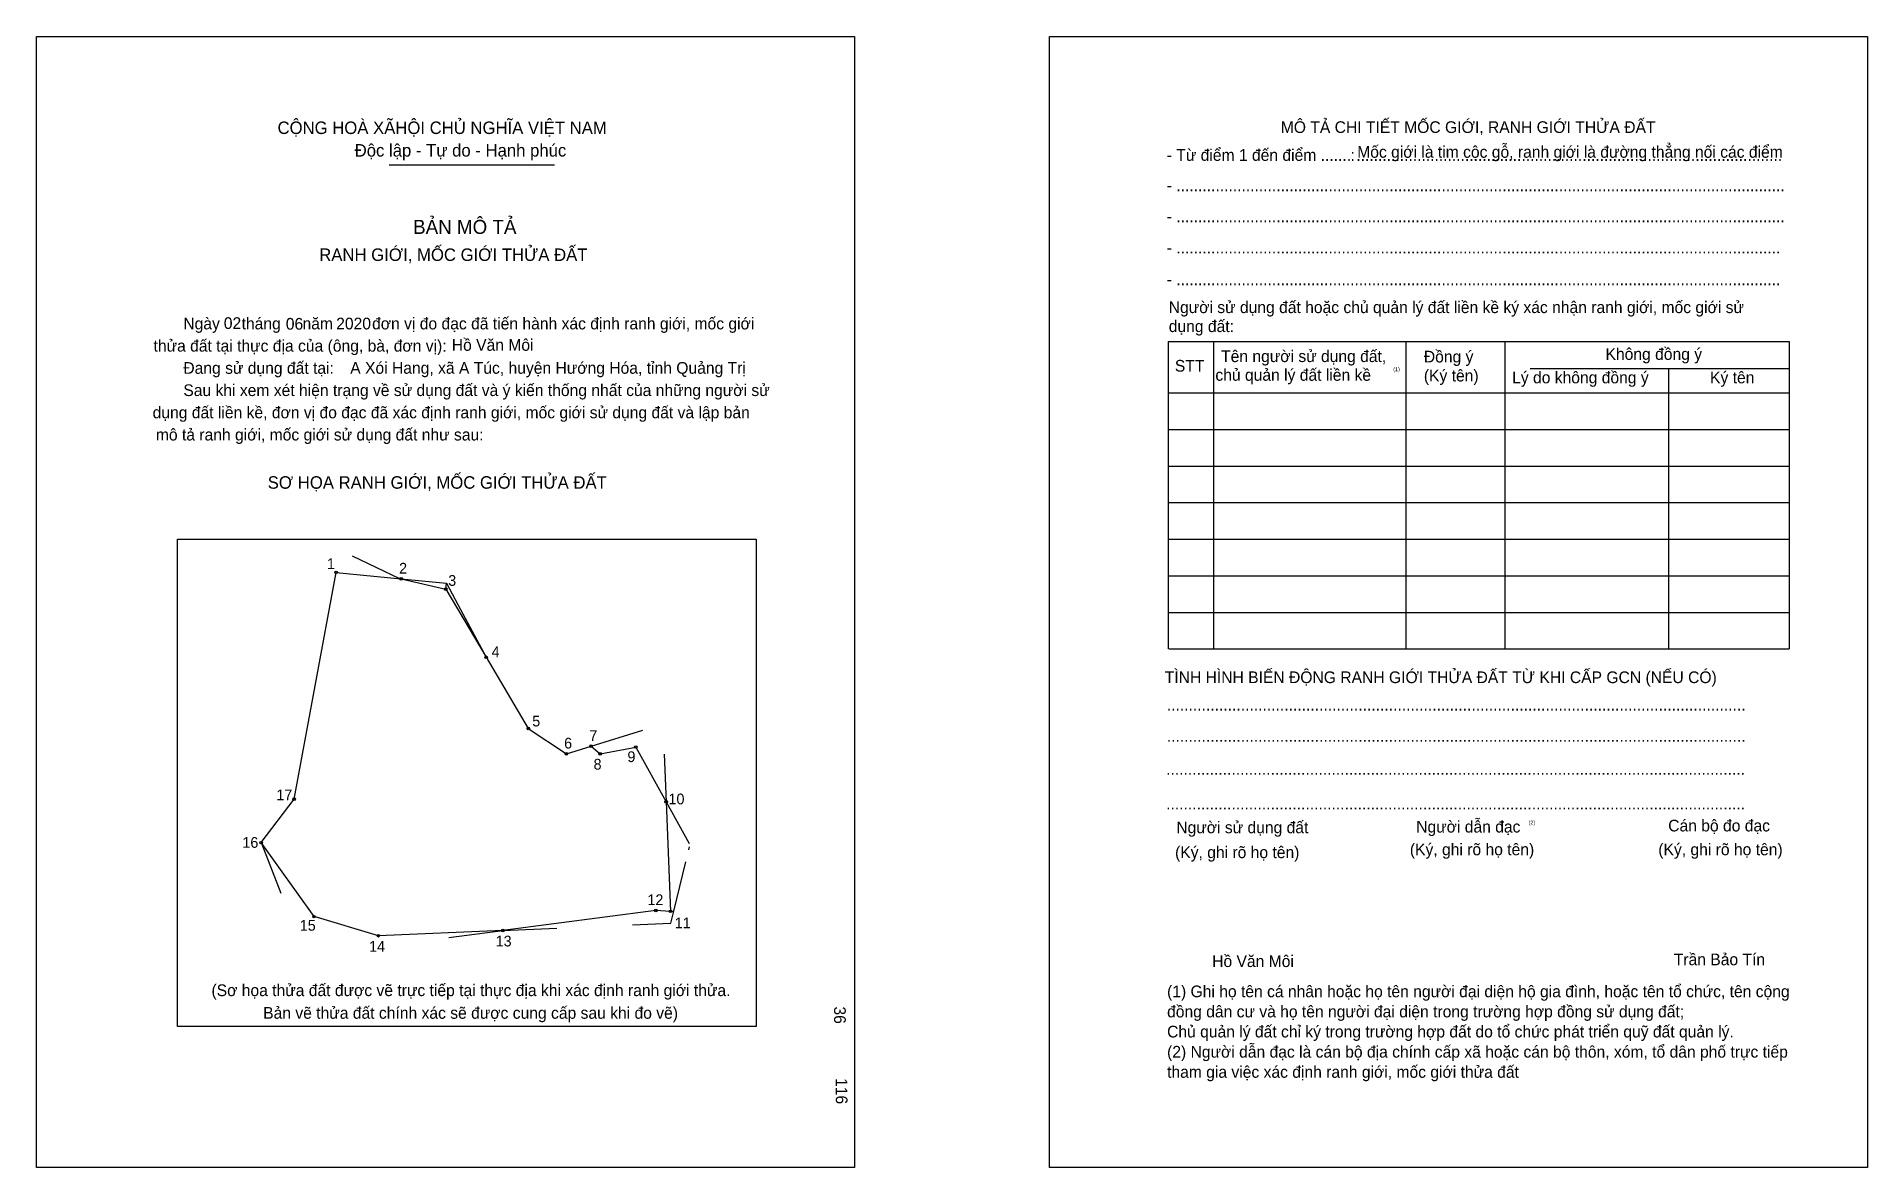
# Model space of a CAD drawing. Extents: x 548704 to 548970, y 1822010 to 1822174.
import ezdxf

# ---------------------------------------------------------------- set-up
doc = ezdxf.new("R2010")
doc.units = 0
for name, color, linetype in [('bmtKhungInTrang1', 7, 'Continuous'), ('bmtKhungInTrang2', 7, 'Continuous'), ('bmtNoiDung', 7, 'Continuous'), ('bmtTemplate', 7, 'Continuous'), ('CanhThua', 7, 'Continuous'), ('MocDinhThua', 7, 'Continuous'), ('RauThua', 7, 'Continuous'), ('SoHieuDinhThua', 7, 'Continuous')]:
    doc.layers.add(name, color=color, linetype=linetype)

msp = doc.modelspace()

# ---------------------------------------------------------------- linework, layer by layer
at = {"layer": 'bmtKhungInTrang1'}
msp.add_lwpolyline([(548704.32, 1822174.49), (548823.16, 1822174.49), (548823.16, 1822010.11), (548704.32, 1822010.11)], close=True, dxfattribs=at)
at = {"layer": 'bmtKhungInTrang2'}
msp.add_lwpolyline([(548851.51, 1822174.49), (548970.35, 1822174.49), (548970.35, 1822010.11), (548851.51, 1822010.11)], close=True, dxfattribs=at)
at = {"layer": 'bmtTemplate'}
for p, q in [((548755.53, 1822155.86), (548779.57, 1822155.86)), ((548875.35, 1822130.15), (548875.35, 1822085.47)), ((548903.3, 1822130.15), (548903.3, 1822085.47)), ((548917.69, 1822130.21), (548917.69, 1822085.47)), ((548958.97, 1822130.15), (548958.97, 1822085.47)), ((548921.34, 1822126.22), (548958.97, 1822126.22)), ((548868.83, 1822122.71), (548958.97, 1822122.71)), ((548868.83, 1822117.39), (548958.97, 1822117.39)), ((548868.83, 1822112.07), (548958.97, 1822112.07)), ((548868.83, 1822106.75), (548958.97, 1822106.75)), ((548868.83, 1822101.43), (548958.97, 1822101.43)), ((548868.83, 1822096.11), (548958.97, 1822096.11)), ((548868.83, 1822090.79), (548958.97, 1822090.79)), ((548868.83, 1822085.47), (548958.97, 1822085.47))]:
    msp.add_line(p, q, dxfattribs=at)
for points in [[(548868.77, 1822130.15), (548958.97, 1822130.15)], [(548868.77, 1822130.15), (548868.77, 1822085.47)], [(548941.43, 1822126.16), (548941.43, 1822085.47)]]:
    msp.add_lwpolyline(points, dxfattribs=at)
msp.add_lwpolyline([(548724.77, 1822030.58), (548724.77, 1822101.42), (548808.86, 1822101.42), (548808.86, 1822030.58)], close=True, dxfattribs=at)
at = {"layer": 'CanhThua'}
for p, q in [((548741.73, 1822063.63), (548747.84, 1822096.61)), ((548747.84, 1822096.61), (548757.29, 1822095.67)), ((548757.29, 1822095.67), (548763.77, 1822094.17)), ((548763.77, 1822094.17), (548769.64, 1822084.27)), ((548769.64, 1822084.27), (548775.77, 1822073.92)), ((548775.77, 1822073.92), (548781.3, 1822070.24)), ((548781.3, 1822070.24), (548784.88, 1822071.35)), ((548784.88, 1822071.35), (548786.21, 1822070.23)), ((548786.21, 1822070.23), (548791.39, 1822071.22)), ((548791.39, 1822071.22), (548795.8, 1822063.25)), ((548736.94, 1822057.32), (548741.73, 1822063.63)), ((548795.8, 1822063.25), (548796.43, 1822047.33)), ((548744.63, 1822046.56), (548736.94, 1822057.32)), ((548753.98, 1822043.79), (548744.63, 1822046.56)), ((548794.29, 1822047.46), (548772.05, 1822044.56)), ((548796.43, 1822047.33), (548794.29, 1822047.46)), ((548772.05, 1822044.56), (548753.98, 1822043.79))]:
    msp.add_line(p, q, dxfattribs=at)
at = {"layer": 'MocDinhThua'}
for centre in [(548747.84, 1822096.61), (548757.29, 1822095.67), (548763.77, 1822094.17), (548769.64, 1822084.27), (548775.77, 1822073.92), (548784.88, 1822071.35), (548791.39, 1822071.22), (548781.3, 1822070.24), (548786.21, 1822070.23), (548741.73, 1822063.63), (548795.8, 1822063.25), (548736.94, 1822057.32), (548744.63, 1822046.56), (548794.29, 1822047.46), (548796.43, 1822047.33), (548753.98, 1822043.79), (548772.05, 1822044.56)]:
    msp.add_circle(centre, 0.187, dxfattribs=at)
at = {"layer": 'RauThua'}
for p, q in [((548750.16, 1822099.03), (548757.04, 1822095.73)), ((548757.04, 1822095.73), (548757.29, 1822095.67)), ((548757.29, 1822095.67), (548763.87, 1822095.02)), ((548757.29, 1822095.67), (548763.87, 1822095.02)), ((548763.77, 1822094.17), (548763.87, 1822095.02)), ((548763.77, 1822094.17), (548763.87, 1822095.02)), ((548763.77, 1822094.17), (548763.87, 1822095.02)), ((548763.87, 1822095.02), (548767.19, 1822088.82)), ((548765.91, 1822091.22), (548769.64, 1822084.27)), ((548784.88, 1822071.35), (548792.41, 1822073.69)), ((548795.52, 1822070.18), (548795.8, 1822063.25)), ((548736.96, 1822057.35), (548741.73, 1822063.63)), ((548795.8, 1822063.25), (548799.16, 1822057.19)), ((548736.94, 1822057.32), (548739.82, 1822049.98)), ((548796.92, 1822047.34), (548798.65, 1822054.53)), ((548799.07, 1822056.28), (548799.18, 1822056.71)), ((548796.43, 1822047.33), (548796.92, 1822047.34)), ((548796.43, 1822047.33), (548796.92, 1822047.34)), ((548796.5, 1822045.6), (548796.92, 1822047.34)), ((548764.23, 1822043.54), (548772.05, 1822044.56)), ((548772.05, 1822044.56), (548779.93, 1822044.89)), ((548790.9, 1822045.36), (548796.5, 1822045.6))]:
    msp.add_line(p, q, dxfattribs=at)

# ---------------------------------------------------------------- texts
at = {"layer": 'bmtNoiDung'}
for s, height, p in [('02', 1.7, (548731.52, 1822131.99)), ('06', 1.7, (548740.53, 1822131.89)), ('2020', 1.7, (548747.85, 1822131.93)), ('Hồ Văn Môi', 1.7, (548764.65, 1822128.82)), ('A Xói Hang, xã A Túc, huyện Hướng Hóa, tỉnh Quảng Trị', 1.7005, (548749.89, 1822125.48)), ('Hồ Văn Môi', 1.7, (548875.14, 1822039.24))]:
    msp.add_text(s, height=height, dxfattribs=at).set_placement(p)
for s, p in [('36', (548820.2, 1822033.51)), ('116', (548820.45, 1822023.1))]:
    msp.add_text(s, height=1.7, rotation=270, dxfattribs=at).set_placement(p)
at = {"layer": 'bmtTemplate'}
for s, height, p in [('CỘNG HOÀ XÃHỘI CHỦ NGHĨA VIỆT NAM', 1.8138, (548739.33, 1822160.33)), ('MÔ TẢ CHI TIẾT MỐC GIỚI, RANH GIỚI THỬA ĐẤT', 1.6998, (548885.11, 1822160.48)), ('Độc lập - Tự do - Hạnh phúc', 1.8138, (548750.54, 1822157.05)), ('- Từ điểm 1 đến điểm .......', 1.6998, (548868.54, 1822156.43)), ('Mốc giới là tim cộc gỗ, ranh giới là đường thẳng nối các điểm', 1.6998, (548896.22, 1822156.88)), (':', 1.7, (548895.25, 1822156.43)), ('..................................................................................................', 1.6998, (548896.08, 1822156.43)), ('- ............................................................................................................................................', 1.69982, (548868.54, 1822152.02)), ('BẢN MÔ TẢ', 2.041, (548759.03, 1822145.81)), ('- ............................................................................................................................................', 1.69982, (548868.54, 1822147.5)), ('RANH GIỚI, MỐC GIỚI THỬA ĐẤT', 1.8138, (548745.39, 1822141.88)), ('- ...........................................................................................................................................', 1.69982, (548868.54, 1822142.98)), ('- ...........................................................................................................................................', 1.69982, (548868.54, 1822138.35)), ('Người sử dụng đất hoặc chủ quản lý đất liền kề ký xác nhận ranh giới, mốc giới sử', 1.6998, (548868.83, 1822134.3)), ('Ngày     tháng     năm         đơn vị đo đạc đã tiến hành xác định ranh giới, mốc giới ', 1.7005, (548725.64, 1822131.93)), ('dụng đất:', 1.7, (548868.83, 1822131.54)), ('thửa đất tại thực địa của (ông, bà, đơn vị):', 1.7005, (548721.31, 1822128.7)), ('Tên người sử dụng đất,', 1.6998, (548876.44, 1822127.18)), ('Đồng ý', 1.7, (548905.9, 1822127.12)), ('Không đồng ý', 1.6998, (548932.3, 1822127.5)), ('Đang sử dụng đất tại:', 1.7005, (548725.64, 1822125.47)), ('STT', 1.7, (548869.72, 1822125.79)), ('chủ quản lý đất liền kề', 1.6998, (548875.61, 1822124.46)), ('(1)', 0.567, (548901.46, 1822125.85)), ('Sau khi xem xét hiện trạng về sử dụng đất và ý kiến thống nhất của những người sử ', 1.7005, (548725.64, 1822122.24)), ('(Ký tên)', 1.7, (548905.9, 1822124.36)), ('Lý do không đồng ý', 1.6998, (548918.73, 1822124.09)), ('Ký tên', 1.7, (548947.49, 1822124.09)), ('dụng đất liền kề, đơn vị đo đạc đã xác định ranh giới, mốc giới sử dụng đất và lập bản', 1.7005, (548721.18, 1822119.01)), ('mô tả ranh giới, mốc giới sử dụng đất như sau:', 1.7005, (548721.65, 1822115.78)), ('SƠ HỌA RANH GIỚI, MỐC GIỚI THỬA ĐẤT', 1.8138, (548737.9, 1822108.77)), ('TÌNH HÌNH BIẾN ĐỘNG RANH GIỚI THỬA ĐẤT TỪ KHI CẤP GCN (NẾU CÓ)', 1.6998, (548868.25, 1822080.51)), ('.....................................................................................................................................', 1.70237, (548868.54, 1822076.51)), ('.....................................................................................................................................', 1.70237, (548868.54, 1822071.98)), ('.....................................................................................................................................', 1.70237, (548868.45, 1822067.2)), ('.....................................................................................................................................', 1.70237, (548868.45, 1822062.14)), ('Người sử dụng đất', 1.6998, (548869.93, 1822058.69)), ('Người dẫn đạc', 1.6998, (548904.79, 1822058.79)), ('(2)', 0.567, (548921.12, 1822059.96)), ('Cán bộ đo đạc', 1.6998, (548941.41, 1822058.95)), ('(Ký, ghi rõ họ tên)', 1.6998, (548903.87, 1822055.49)), ('(Ký, ghi rõ họ tên)', 1.6998, (548939.97, 1822055.49)), ('(Ký, ghi rõ họ tên)', 1.6998, (548869.75, 1822055.07)), ('Trần Bảo Tín', 1.6998, (548942.22, 1822039.5)), ('(Sơ họa thửa đất được vẽ trực tiếp tại thực địa khi xác định ranh giới thửa.', 1.7005, (548729.73, 1822035.01)), ('(1) Ghi họ tên cá nhân hoặc họ tên người đại diện hộ gia đình, hoặc tên tổ chức, tên cộng', 1.6998, (548868.59, 1822034.85)), ('Bản vẽ thửa đất chính xác sẽ được cung cấp sau khi đo vẽ)', 1.7005, (548737.24, 1822031.72)), ('đồng dân cư và họ tên người đại diện trong trường hợp đồng sử dụng đất;', 1.6998, (548868.59, 1822031.92)), ('Chủ quản lý đất chỉ ký trong trường hợp đất do tổ chức phát triển quỹ đất quản lý.', 1.6998, (548868.59, 1822029)), ('(2) Người dẫn đạc là cán bộ địa chính cấp xã hoặc cán bộ thôn, xóm, tổ dân phố trực tiếp', 1.6998, (548868.59, 1822026.07)), ('tham gia việc xác định ranh giới, mốc giới thửa đất', 1.6998, (548868.59, 1822023.14))]:
    msp.add_text(s, height=height, dxfattribs=at).set_placement(p)
at = {"layer": 'SoHieuDinhThua'}
for s, height, p in [('1', 1.56, (548746.5, 1822097.08)), ('2', 1.56, (548756.99, 1822096.43)), ('3', 1.56, (548764.13, 1822094.65)), ('4', 1.56, (548770.43, 1822084.28)), ('5', 1.56, (548776.34, 1822074.21)), ('7', 1.56, (548784.64, 1822072.1)), ('6', 1.56, (548780.97, 1822071)), ('9', 1.56, (548790.17, 1822069.03)), ('8', 1.56, (548785.25, 1822067.94)), ('17', 1.558, (548739.15, 1822063.48)), ('10', 1.558, (548796.14, 1822062.89)), ('16', 1.558, (548734.22, 1822056.57)), ('12', 1.558, (548793.08, 1822048.24)), ('15', 1.558, (548742.56, 1822044.52)), ('11', 1.558, (548797.05, 1822044.88)), ('14', 1.558, (548752.63, 1822041.46)), ('13', 1.558, (548771.02, 1822042.23))]:
    msp.add_text(s, height=height, dxfattribs=at).set_placement(p)

doc.saveas('drawing.dxf')
